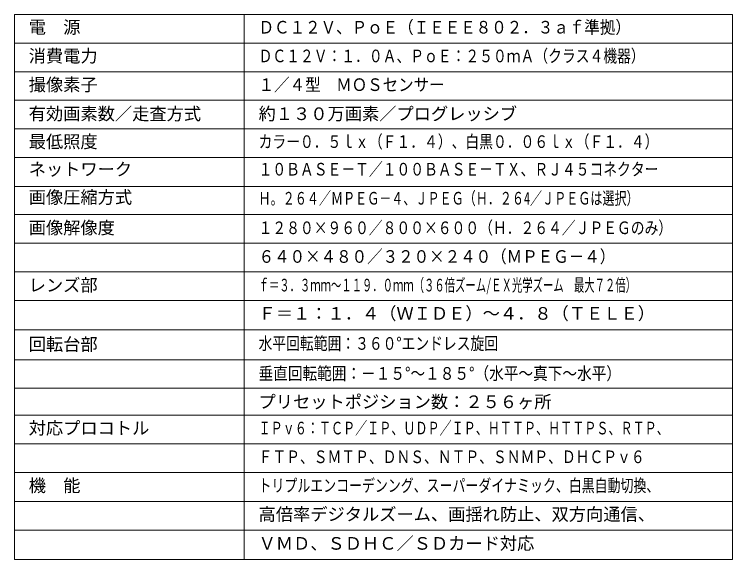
# Model space of a CAD drawing. Units: millimetres, scale not verified. Extents: x -63 to 62, y -116 to 117.
# Drawn here: x -62.5 to 62.5, y -116.4 to -21.5 of the extents above; entities that cross this region are included whole.
import ezdxf
from ezdxf.enums import TextEntityAlignment as Align

# ---------------------------------------------------------------- set-up
doc = ezdxf.new("R2010")
doc.units = ezdxf.units.MM
doc.header["$LTSCALE"] = 0.125
doc.layers.add('0-3_WAKU', color=1, linetype='Continuous', lineweight=18)
doc.layers.add('0-4_MOJI1', color=7, linetype='Continuous')
doc.styles.add('ＭＳ ゴシック', font='')
doc.styles.get('ＭＳ ゴシック').set_extended_font_data('MS Gothic')

msp = doc.modelspace()

# ---------------------------------------------------------------- linework, layer by layer
at = {"layer": '0-3_WAKU', "color": 4}
for p, q in [((-62.5252, -21.5024), (-62.5252, -116.4424)), ((-62.5252, -21.5024), (62.4748, -21.5024)), ((-22.5252, -21.5024), (-22.5252, -116.4424)), ((62.4748, -21.5024), (62.4748, -116.4424)), ((62.4748, -116.4424), (-62.5252, -116.4424))]:
    msp.add_line(p, q, dxfattribs=at)
at = {"layer": '0-3_WAKU'}
for p, q in [((-62.5252, -26.5024), (62.4748, -26.5024)), ((-62.5252, -31.5024), (62.4748, -31.5024)), ((-62.5252, -36.4309), (62.4748, -36.4309)), ((-62.5252, -41.4208), (62.4748, -41.4208)), ((-62.5252, -46.4208), (62.4748, -46.4208)), ((-62.5252, -51.4825), (62.4748, -51.4825)), ((-62.5252, -56.3493), (62.4748, -56.3493)), ((-62.5252, -61.3493), (62.4748, -61.3493)), ((-62.5252, -66.3493), (62.4748, -66.3493)), ((-62.5252, -71.3493), (62.4748, -71.3493)), ((-62.5252, -76.4281), (62.4748, -76.4281)), ((-62.5252, -81.652), (62.4748, -81.652)), ((-62.5252, -86.5857), (62.4748, -86.5857)), ((-62.5252, -91.2955), (62.4748, -91.2955)), ((-62.5252, -96.2955), (62.4748, -96.2955)), ((-62.5252, -101.2955), (62.4748, -101.2955)), ((-62.5252, -106.2955), (62.4748, -106.2955)), ((-62.5252, -111.2995), (62.4748, -111.2995))]:
    msp.add_line(p, q, dxfattribs=at)

# ---------------------------------------------------------------- texts
at = {"layer": '0-4_MOJI1', "style": 'ＭＳ ゴシック'}
for s, p in [('電\u3000源', (-60.0252, -25.5024)), ('消費電力', (-60.0252, -30.5024)), ('撮像素子', (-60.0252, -35.5024)), ('有効画素数／走査方式', (-60.0252, -40.5641)), ('約１３０万画素／プログレッシブ', (-20.0252, -40.5641)), ('最低照度', (-60.0252, -45.4208)), ('ネットワーク', (-60.0252, -50.2258)), ('画像圧縮方式', (-60.0252, -55.1024)), ('画像解像度', (-60.0252, -60.4208)), ('レンズ部', (-60.0252, -70.4013)), ('Ｆ＝１：１．４（ＷＩＤＥ）～４．８（ＴＥＬＥ）', (-20.0252, -75.3298)), ('回転台部', (-60.0252, -80.704)), ('プリセットポジション数：２５６ヶ所', (-20.0252, -90.7166)), ('対応プロコトル', (-60.0252, -95.2955)), ('機\u3000能', (-60.0252, -105.2955)), ('高倍率デジタルズーム、画揺れ防止、双方向通信、', (-20.0252, -110.3005)), ('ＶＭＤ、ＳＤＨＣ／ＳＤカード対応', (-20.0252, -115.3716))]:
    msp.add_text(s, height=2.199, dxfattribs=at).set_placement(p, align=Align.BOTTOM_LEFT)
for s, width, p in [('ＤＣ１２Ｖ、ＰｏＥ（ＩＥＥＥ８０２．３ａｆ準拠）', 0.9, (-20.0252, -25.5024)), ('ＤＣ１２Ｖ：１．０Ａ、ＰｏＥ：２５０ｍＡ（クラス４機器）', 0.8, (-20.0252, -30.5024)), ('１／４型\u3000ＭＯＳセンサー', 0.9, (-20.0252, -35.5024)), ('カラー０．５ｌｘ（Ｆ１．４）、白黒０．０６ｌｘ（Ｆ１．４）', 0.8, (-20.0252, -45.4208)), ('１０ＢＡＳＥ－Ｔ／１００ＢＡＳＥ－ＴＸ、ＲＪ４５コネクター', 0.8, (-20.0252, -50.2258)), ('Ｈ。２６４／ＭＰＥＧ－４、ＪＰＥＧ（Ｈ．２６4／ＪＰＥＧは選択）', 0.7, (-20.0252, -55.2807)), ('１２８０×９６０／８００×６００（Ｈ．２６４／ＪＰＥＧのみ）', 0.8, (-20.0252, -60.4208)), ('６４０×４８０／３２０×２４０（ＭＰＥＧ－４）', 0.9, (-20.0252, -65.4208)), ('ｆ＝３．３ｍｍ～１１９．０ｍｍ（３６倍ズーム/ＥＸ光学ズーム\u3000最大７２倍）', 0.6, (-20.0252, -70.4013)), ('水平回転範囲：３６０°エンドレス旋回', 0.8, (-20.0252, -80.5589)), ('垂直回転範囲：－１５°～１８５°（水平～真下～水平）', 0.85, (-20.0252, -85.7828)), ('ＩＰｖ６：ＴＣＰ／ＩＰ、ＵＤＰ／ＩＰ、ＨＴＴＰ、ＨＴＴＰＳ、ＲＴＰ、', 0.7, (-20.0252, -95.2955)), ('ＦＴＰ、ＳＭＴＰ、ＤＮＳ、ＮＴＰ、ＳＮＭＰ、ＤＨＣＰｖ６', 0.8, (-20.0252, -100.2955)), ('トリプルエンコーデンング、スーパーダイナミック、白黒自動切換、', 0.75, (-20.0252, -105.2955))]:
    msp.add_text(s, height=2.199, dxfattribs=dict(at, width=width)).set_placement(p, align=Align.BOTTOM_LEFT)

doc.saveas('drawing.dxf')
